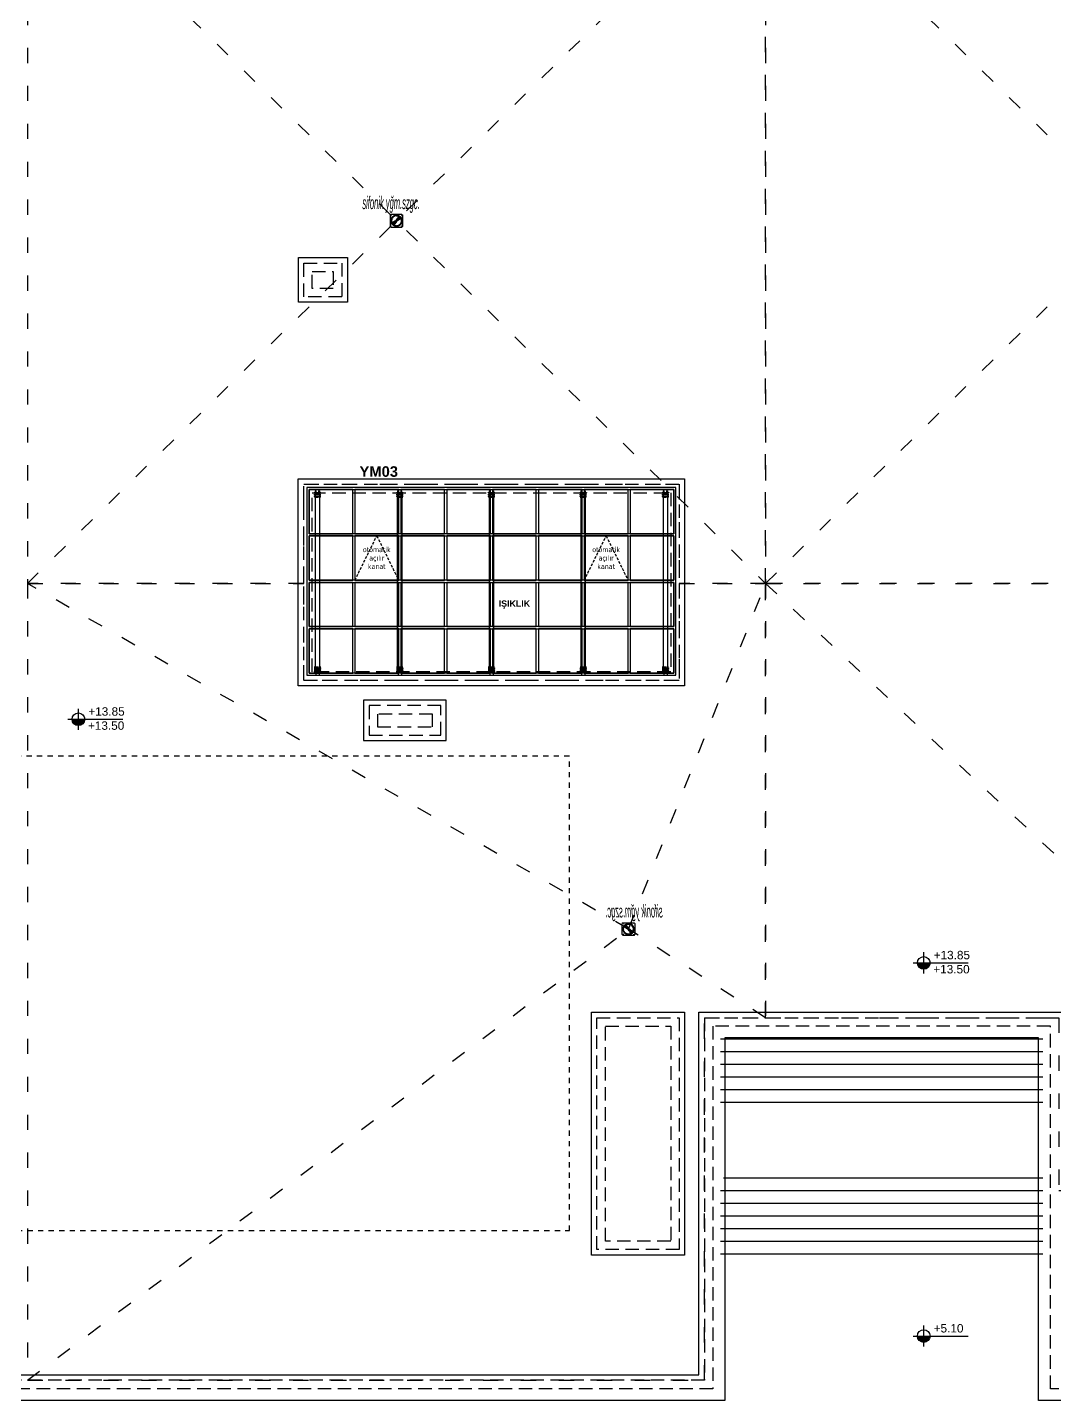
# Model space of a CAD drawing. Header units: centimetres. Extents: x 405564 to 502064, y 46284 to 60634.
# Drawn here: x 428025 to 430460, y 51805 to 55061 of the extents above; entities that cross this region are included whole.
import ezdxf
from ezdxf.enums import TextEntityAlignment as Align

# ---------------------------------------------------------------- set-up
doc = ezdxf.new("R2010")
doc.units = ezdxf.units.CM
for name, pattern in [('( Hidden )', [0.375, 0.25, -0.125]), ('3+1_3b$0$DASHED', [0.25, 0.125, -0.125]), ('ACAD_ISO03W100', [30, 12, -18]), ('HIDDEN', [9.525, 6.35, -3.175])]:
    doc.linetypes.add(name, pattern=pattern)
doc.layers.get('0').update_dxf_attribs({"color": 8, "lineweight": 9})
for name, color, linetype, lineweight in [('0-KRCN-MİMARİ-220526', 8, 'Continuous', 9), ('0-KRCN-SHT-YAZI-ÇAP-PİSSU', 41, 'Continuous', 30), ('GEB-BEZUG', 8, 'Continuous', 25)]:
    doc.layers.add(name, color=color, linetype=linetype, lineweight=lineweight)
for name, color, linetype in [('AS_GOR', 8, 'Continuous'), ('AS_GOR_UZAK2', 8, 'Continuous'), ('AS_PRFL_ALU', 8, 'Continuous'), ('AS_PRFL_CELIK', 8, 'Continuous'), ('AS_SMB_KOT', 8, 'Continuous'), ('AS_TA_HIDDEN', 8, 'HIDDEN'), ('AS_TES_SUZGEC', 171, 'Continuous'), ('AS_YAZI', 8, 'Continuous'), ('AS_YAZI_EGIM', 8, 'Continuous')]:
    doc.layers.add(name, color=color, linetype=linetype)
doc.styles.add('_yazı-50', font='arial.ttf')
doc.styles.add('Kalin02', font='arialbd.ttf')
doc.styles.add('MtXpl_Tahoma', font='tahoma.ttf')
doc.styles.add('ÇAP-2', font='ARIALNBI.TTF')

# ---------------------------------------------------------------- blocks, each defined once
blk = doc.blocks.new('kot01')
at = {"layer": 'AS_SMB_KOT'}
h = blk.add_hatch(color=8, dxfattribs=at)
edge = h.paths.add_edge_path()
edge.add_arc((0, 0), 0.3, 180, 360)
edge.add_line((0.3, 0), (-0.3, 0))
for p, q in [((-0.5, 0), (2.1, 0)), ((0, -0.5), (0, 0.5))]:
    blk.add_line(p, q, dxfattribs=at)
blk.add_circle((0, 0), 0.3, dxfattribs=at)
at = {"layer": 'AS_SMB_KOT', "style": '_yazı-50'}
for tag, p in [('INCE', (0.434, 0.1)), ('KABA', (0.434, -0.5))]:
    blk.add_attdef(tag, p, '', height=0.4, dxfattribs=at)
blk = doc.blocks.new('ISIKLIK ANA TASIYICI 10X10')
at = {"layer": 'AS_PRFL_CELIK', "linetype": '( Hidden )', "ltscale": 10}
for p, q in [((11.5, 5), (11.5, -5)), ((413.5, 5), (413.5, -5))]:
    blk.add_line(p, q, dxfattribs=at)
at = {"layer": 'AS_PRFL_CELIK', "linetype": '( Hidden )'}
for points in [[(2.5, 4), (-6.5, 4)], [(4.5, -8), (4.5, 8)], [(8.5, -8), (8.5, 8)], [(416.5, -8), (416.5, 8)], [(420.5, -8), (420.5, 8)], [(422.5, 4), (431.5, 4)], [(2.5, -4), (-6.5, -4)], [(422.5, -4), (431.5, -4)]]:
    blk.add_lwpolyline(points, dxfattribs=at)
at = {"layer": 'AS_PRFL_CELIK'}
for points in [[(0.5, 3.5), (-4.5, 3.5), (-4.5, 4.5), (0.5, 4.5)], [(0, 8), (0.5, 8), (0.5, -8), (0, -8)], [(12.5, 6), (0.5, 6), (0.5, 5.5), (12.5, 5.5)], [(0.5, 3), (0.5, 5), (0.7, 5), (0.7, 3)], [(0.7, 3.3), (0.7, 4.7), (1.5, 4.7), (1.5, 3.3)], [(423.5, 5), (423.5, -5), (1.5, -5), (1.5, 5)], [(3.5, 6), (5.5, 6), (5.5, 6.2), (3.5, 6.2)], [(3.8, 6.2), (5.2, 6.2), (5.2, 7), (3.8, 7)], [(4, -6), (4, 6), (5, 6), (5, -6)], [(7.5, 6), (9.5, 6), (9.5, 6.2), (7.5, 6.2)], [(7.8, 6.2), (9.2, 6.2), (9.2, 7), (7.8, 7)], [(8, -6), (8, 6), (9, 6), (9, -6)], [(412.5, 6), (424.5, 6), (424.5, 5.5), (412.5, 5.5)], [(417.5, 6), (415.5, 6), (415.5, 6.2), (417.5, 6.2)], [(417.2, 6.2), (415.8, 6.2), (415.8, 7), (417.2, 7)], [(417, -6), (417, 6), (416, 6), (416, -6)], [(421.5, 6), (419.5, 6), (419.5, 6.2), (421.5, 6.2)], [(421.2, 6.2), (419.8, 6.2), (419.8, 7), (421.2, 7)], [(421, -6), (421, 6), (420, 6), (420, -6)], [(424.3, 3.3), (424.3, 4.7), (423.5, 4.7), (423.5, 3.3)], [(424.5, 3), (424.5, 5), (424.3, 5), (424.3, 3)], [(425, 8), (424.5, 8), (424.5, -8), (425, -8)], [(424.5, 3.5), (429.5, 3.5), (429.5, 4.5), (424.5, 4.5)], [(0.5, -4.5), (-4.5, -4.5), (-4.5, -3.5), (0.5, -3.5)], [(0.5, -5), (0.5, -3), (0.7, -3), (0.7, -5)], [(12.5, -5.5), (0.5, -5.5), (0.5, -6), (12.5, -6)], [(0.7, -4.7), (0.7, -3.3), (1.5, -3.3), (1.5, -4.7)], [(3.5, -6), (5.5, -6), (5.5, -6.2), (3.5, -6.2)], [(3.8, -6.2), (5.2, -6.2), (5.2, -7), (3.8, -7)], [(7.5, -6), (9.5, -6), (9.5, -6.2), (7.5, -6.2)], [(7.8, -6.2), (9.2, -6.2), (9.2, -7), (7.8, -7)], [(412.5, -5.5), (424.5, -5.5), (424.5, -6), (412.5, -6)], [(417.5, -6), (415.5, -6), (415.5, -6.2), (417.5, -6.2)], [(417.2, -6.2), (415.8, -6.2), (415.8, -7), (417.2, -7)], [(421.5, -6), (419.5, -6), (419.5, -6.2), (421.5, -6.2)], [(421.2, -6.2), (419.8, -6.2), (419.8, -7), (421.2, -7)], [(424.3, -4.7), (424.3, -3.3), (423.5, -3.3), (423.5, -4.7)], [(424.5, -5), (424.5, -3), (424.3, -3), (424.3, -5)], [(424.5, -4.5), (429.5, -4.5), (429.5, -3.5), (424.5, -3.5)]]:
    blk.add_lwpolyline(points, close=True, dxfattribs=at)
blk = doc.blocks.new('ISIKLIK KIRIS 5X10')
at = {"layer": 'AS_PRFL_CELIK'}
for points in [[(-222.8, -875), (222.8, -875), (222.8, 0), (-222.8, 0)], [(-112.6, -870), (-217.8, -870), (-217.8, -5), (-112.6, -5)], [(-2.5, -870), (-107.6, -870), (-107.6, -5), (-2.5, -5)], [(107.6, -870), (2.5, -870), (2.5, -5), (107.6, -5)], [(217.8, -870), (112.6, -870), (112.6, -5), (217.8, -5)]]:
    blk.add_lwpolyline(points, close=True, dxfattribs=at)
blk = doc.blocks.new('CATI ISIKLIK PLAN')
at = {"layer": 'AS_PRFL_ALU'}
for points in [[(-112.6, -5), (-217.8, -5), (-217.8, -108.7), (-112.6, -108.7)], [(107.6, -5), (2.5, -5), (2.5, -108.7), (107.6, -108.7)], [(217.8, -5), (112.6, -5), (112.6, -108.7), (217.8, -108.7)], [(-112.6, -113.7), (-217.8, -113.7), (-217.8, -217.5), (-112.6, -217.5)], [(107.6, -113.7), (2.5, -113.7), (2.5, -217.5), (107.6, -217.5)], [(217.8, -113.7), (112.6, -113.7), (112.6, -217.5), (217.8, -217.5)], [(-112.6, -222.5), (-217.8, -222.5), (-217.8, -326.2), (-112.6, -326.2)], [(107.6, -222.5), (2.5, -222.5), (2.5, -326.2), (107.6, -326.2)], [(217.8, -222.5), (112.6, -222.5), (112.6, -326.2), (217.8, -326.2)], [(-112.6, -331.2), (-217.8, -331.2), (-217.8, -435), (-112.6, -435)], [(-2.5, -331.2), (-107.6, -331.2), (-107.6, -435), (-2.5, -435)], [(107.6, -331.2), (2.5, -331.2), (2.5, -435), (107.6, -435)], [(217.8, -331.2), (112.6, -331.2), (112.6, -435), (217.8, -435)], [(-112.6, -440), (-217.8, -440), (-217.8, -543.7), (-112.6, -543.7)], [(-2.5, -440), (-107.6, -440), (-107.6, -543.7), (-2.5, -543.7)], [(107.6, -440), (2.5, -440), (2.5, -543.7), (107.6, -543.7)], [(217.8, -440), (112.6, -440), (112.6, -543.7), (217.8, -543.7)], [(-112.6, -548.7), (-217.8, -548.7), (-217.8, -652.5), (-112.6, -652.5)], [(107.6, -548.7), (2.5, -548.7), (2.5, -652.5), (107.6, -652.5)], [(217.8, -548.7), (112.6, -548.7), (112.6, -652.5), (217.8, -652.5)], [(-112.6, -657.5), (-217.8, -657.5), (-217.8, -761.2), (-112.6, -761.2)], [(107.6, -657.5), (2.5, -657.5), (2.5, -761.2), (107.6, -761.2)], [(217.8, -657.5), (112.6, -657.5), (112.6, -761.2), (217.8, -761.2)], [(-112.6, -766.2), (-217.8, -766.2), (-217.8, -870), (-112.6, -870)], [(107.6, -766.2), (2.5, -766.2), (2.5, -870), (107.6, -870)], [(217.8, -766.2), (112.6, -766.2), (112.6, -870), (217.8, -870)]]:
    blk.add_lwpolyline(points, close=True, dxfattribs=at)
at = {"layer": 'AS_PRFL_CELIK'}
for p in [(-210.2, -25), (-210.2, -437.5), (-210.2, -850)]:
    blk.add_blockref('ISIKLIK ANA TASIYICI 10X10', p, dxfattribs=at)
at = {"layer": 'AS_YAZI', "char_height": 12, "width": 78.144, "attachment_point": 5, "rotation": 90, "style": 'MtXpl_Tahoma', "bg_fill": 2}
for insert in [(-55.1, -165.6), (-55.1, -709.4)]:
    blk.add_mtext('{\\fTahoma|b0|i0|c162|p34;otomatik açılır kanat}', dxfattribs=dict(at, insert=insert))
at = {"layer": 'AS_GOR_UZAK2', "linetype": 'HIDDEN'}
for points in [[(-2.5, -217.5), (-107.6, -165.6), (-2.5, -113.7)], [(-2.5, -761.2), (-107.6, -709.4), (-2.5, -657.5)]]:
    blk.add_lwpolyline(points, dxfattribs=at)
at = {"layer": 'AS_PRFL_ALU'}
for points in [[(-2.5, -5), (-107.6, -5), (-107.6, -108.7), (-2.5, -108.7)], [(-2.5, -113.7), (-107.6, -113.7), (-107.6, -217.5), (-2.5, -217.5)], [(-2.5, -222.5), (-107.6, -222.5), (-107.6, -326.2), (-2.5, -326.2)], [(-2.5, -548.7), (-107.6, -548.7), (-107.6, -652.5), (-2.5, -652.5)], [(-2.5, -657.5), (-107.6, -657.5), (-107.6, -761.2), (-2.5, -761.2)], [(-2.5, -766.2), (-107.6, -766.2), (-107.6, -870), (-2.5, -870)]]:
    blk.add_lwpolyline(points, close=True, dxfattribs=at)
at = {"layer": 'AS_PRFL_CELIK'}
for name, p in [('ISIKLIK KIRIS 5X10', (0, 0)), ('ISIKLIK ANA TASIYICI 10X10', (-210.2, -220)), ('ISIKLIK ANA TASIYICI 10X10', (-210.2, -655))]:
    blk.add_blockref(name, p, dxfattribs=at)
blk = doc.blocks.new('Einfügepunkt')
at = {"layer": 'GEB-BEZUG'}
for p, q in [((-1, -1), (1, 1)), ((-1, 1), (1, -1))]:
    blk.add_line(p, q, dxfattribs=at)
blk = doc.blocks.new('sifonik-suzgec')
at = {"layer": 'AS_TES_SUZGEC', "ltscale": 25}
for p, q in [((-15, 13), (-13, 15)), ((-15, 13), (-15, -13)), ((-12.9, 0.2), (-13.1, 0)), ((13, 15), (-13, 15)), ((-12.9, 0.2), (-12.2, 0.2)), ((-12.4, 3.5), (-12.6, 3.4)), ((-12.6, 3.4), (-12.5, 3.2)), ((-12.6, 3.4), (-11.9, 3.2)), ((-12.5, 3.2), (-11.8, 3)), ((-12.4, 3.5), (-11.7, 3.3)), ((-12.3, 0), (-12.2, 0.2)), ((-12.2, 0.2), (-11.8, 0.2)), ((-11.9, 3.2), (-11.7, 3.3)), ((-11.8, 3), (-11.9, 3.2)), ((-11.4, 2.9), (-11.8, 3)), ((-11.7, 3.3), (-11.3, 3.2)), ((-10.5, 1.6), (-11.7, 1.7)), ((-11.7, 1.4), (-10.6, 1.2)), ((-11.1, 6.6), (-11.3, 6.5)), ((-11.3, 6.5), (-11.3, 6.3)), ((-11.3, 6.5), (-10.7, 6.2)), ((-11.3, 6.3), (-10.6, 5.9)), ((-11.1, 6.6), (-10.4, 6.2)), ((-11, 4.3), (-9.9, 3.9)), ((-9.8, 4.2), (-10.8, 4.7)), ((-10.7, 6.2), (-10.4, 6.2)), ((-10.6, 5.9), (-10.7, 6.2)), ((-10.3, 5.7), (-10.6, 5.9)), ((-10.6, 1.2), (-10.5, 1.6)), ((-10.4, 6.2), (-10.1, 6.1)), ((-9.9, 3.9), (-9.8, 4.2)), ((-9.5, 7), (-8.5, 6.3)), ((-8.3, 6.6), (-9.3, 7.3)), ((-9.2, 9.2), (-9.2, 9)), ((-9, 9.2), (-9.2, 9.2)), ((-9.2, 9.2), (-8.7, 8.7)), ((-9.2, 9), (-8.7, 8.5)), ((-9, 9.2), (-8.5, 8.7)), ((-8.7, 8.7), (-8.5, 8.7)), ((-8.7, 8.5), (-8.7, 8.7)), ((-8.5, 8.2), (-8.7, 8.5)), ((-8.5, 8.7), (-8.2, 8.5)), ((-8.5, 6.3), (-8.3, 6.6)), ((-7.3, 9.3), (-6.6, 8.3)), ((-6.3, 8.5), (-7, 9.5)), ((-6.5, 11.3), (-6.6, 11.1)), ((-6.6, 11.1), (-6.2, 10.4)), ((-6.6, 8.3), (-6.3, 8.5)), ((-6.5, 11.3), (-6.2, 10.7)), ((-6.3, 11.3), (-6.5, 11.3)), ((-6.3, 11.3), (-5.9, 10.6)), ((-6.2, 10.7), (-5.9, 10.6)), ((-6.2, 10.4), (-6.2, 10.7)), ((-6.1, 10.1), (-6.2, 10.4)), ((-5.9, 10.6), (-5.7, 10.3)), ((-4.7, 10.8), (-4.2, 9.8)), ((-3.9, 9.9), (-4.3, 11)), ((-4.2, 9.8), (-3.9, 9.9)), ((-3.4, 12.6), (-3.5, 12.4)), ((-3.5, 12.4), (-3.3, 11.7)), ((-3.4, 12.6), (-3.2, 11.9)), ((-3.2, 12.5), (-3.4, 12.6)), ((-3.3, 11.7), (-3.2, 11.9)), ((-3.2, 11.3), (-3.3, 11.7)), ((-0.6, 0.6), (-3.3, -1.2)), ((-3.3, -1.3), (-0.5, 0.5)), ((-3.2, 12.5), (-3, 11.8)), ((-3.2, 11.9), (-3, 11.8)), ((-3, 11.8), (-2.9, 11.4)), ((-1.7, 11.7), (-1.6, 10.5)), ((-1.6, 10.5), (-1.2, 10.6)), ((-1.2, 10.6), (-1.4, 11.7)), ((1.8, 4.2), (-0.6, 0.6)), ((-0.6, 0.6), (-0.5, 0.5)), ((-0.5, 0.5), (1.8, 4.1)), ((-0.5, 0.5), (0, 0)), ((0, 13.1), (-0.2, 12.9)), ((-0.2, 12.9), (-0.2, 12.2)), ((-0.2, 12.2), (0, 12.3)), ((-0.2, 11.8), (-0.2, 12.2)), ((0, 13.1), (0, 12.3)), ((0.2, 12.9), (0, 13.1)), ((0, 12.3), (0.2, 12.2)), ((0, 0), (2.6, 2.6)), ((0, 0), (0, 0.2)), ((0.2, 12.9), (0.2, 12.2)), ((0.2, 12.2), (0.2, 11.8)), ((3.3, 1.3), (0.5, -0.5)), ((0.6, -0.6), (3.3, 1.2)), ((1.4, 11.7), (1.2, 10.6)), ((1.2, 10.6), (1.6, 10.5)), ((1.6, 10.5), (1.7, 11.7)), ((1.9, 4.3), (1.8, 4.2)), ((1.8, 4.2), (1.8, 4.1)), ((1.8, 4.2), (1.8, 4.2)), ((1.8, 4.1), (1.8, 4.2)), ((2.6, 2.6), (1.8, 4.2)), ((1.8, 4.1), (2.6, 2.6)), ((3.8, 7.3), (1.9, 4.3)), ((1.9, 4.3), (3.9, 7.2)), ((1.9, 4.2), (1.9, 4.3)), ((1.9, 4.3), (1.9, 4.2)), ((1.9, 4.3), (1.9, 4.3)), ((2.7, 2.7), (1.9, 4.3)), ((1.9, 4.2), (2.7, 2.7)), ((2.6, 2.6), (2.6, 2.6)), ((2.6, 2.6), (2.6, 2.6)), ((2.6, 2.6), (3.3, 1.3)), ((3.3, 1.3), (2.6, 2.6)), ((2.7, 2.7), (7.7, 7.7)), ((2.7, 2.7), (2.7, 2.7)), ((2.7, 2.7), (2.7, 2.7)), ((2.7, 2.7), (3.4, 1.4)), ((3.4, 1.4), (2.7, 2.7)), ((2.9, 11.4), (3, 11.8)), ((3.2, 12.5), (3, 11.8)), ((3, 11.8), (3.2, 11.9)), ((3.4, 12.6), (3.2, 11.9)), ((3.4, 12.6), (3.2, 12.5)), ((3.2, 11.9), (3.3, 11.7)), ((3.3, 11.7), (3.2, 11.3)), ((3.5, 12.4), (3.3, 11.7)), ((3.3, 1.2), (3.5, 1.3)), ((3.3, 1.3), (3.3, 1.3)), ((3.3, 1.2), (3.3, 1.3)), ((3.3, 1.3), (3.3, 1.2)), ((3.5, 12.4), (3.4, 12.6)), ((7.2, 3.9), (3.4, 1.4)), ((3.4, 1.4), (3.4, 1.4)), ((3.5, 1.3), (3.4, 1.4)), ((3.4, 1.4), (3.5, 1.3)), ((3.5, 1.3), (7.3, 3.8)), ((3.8, 7.3), (4.1, 7.7)), ((4.3, 11), (3.9, 9.9)), ((3.9, 9.9), (4.2, 9.8)), ((4.1, 7.7), (5.7, 10.3)), ((4.2, 9.8), (4.7, 10.8)), ((5.7, 10.3), (5.9, 10.5)), ((6.3, 11.3), (5.9, 10.5)), ((5.9, 10.5), (6.1, 10.6)), ((6.5, 11.3), (6.1, 10.6)), ((6.1, 10.6), (6.2, 10.3)), ((6.2, 10.3), (6.1, 10.1)), ((6.6, 11.1), (6.2, 10.3)), ((6.5, 11.3), (6.3, 11.3)), ((6.6, 11.1), (6.5, 11.3)), ((6.6, 9.8), (6.8, 9.9)), ((7.2, 9.3), (7.4, 9.5)), ((7.7, 4.1), (7.3, 3.8)), ((7.7, 9.2), (7.6, 9.1)), ((7.7, 7.7), (8.6, 8.6)), ((7.7, 4.1), (10.3, 5.7)), ((10.3, 5.8), (7.9, 4.3)), ((8.2, 8.5), (8.4, 8.6)), ((9, 9.2), (8.4, 8.6)), ((8.4, 8.6), (8.6, 8.6)), ((8.6, 8.4), (8.5, 8.2)), ((9.2, 9.2), (8.6, 8.6)), ((9.2, 9), (8.6, 8.4)), ((8.6, 8.6), (8.6, 8.4)), ((9.2, 9.2), (9, 9.2)), ((9.1, 7.6), (9.2, 7.7)), ((9.2, 9), (9.2, 9.2)), ((9.3, 7.2), (9.5, 7.4)), ((9.9, 6.8), (9.8, 6.6)), ((10.1, 6.1), (10.3, 6.2)), ((11.1, 6.6), (10.3, 6.2)), ((10.3, 6.2), (10.6, 6.1)), ((10.5, 6), (10.3, 5.8)), ((10.3, 5.7), (10.5, 5.9)), ((10.3, 5.8), (10.3, 5.7)), ((11.3, 6.3), (10.5, 5.9)), ((10.6, 6.1), (10.5, 6)), ((10.5, 5.9), (10.5, 6)), ((11.3, 6.5), (10.6, 6.1)), ((11.3, 6.5), (11.1, 6.6)), ((11.3, 6.3), (11.3, 6.5)), ((11.7, 3.3), (11.3, 3.2)), ((11.4, 2.9), (11.8, 3)), ((12.4, 3.5), (11.7, 3.3)), ((11.9, 3.2), (11.7, 3.3)), ((11.8, 3), (11.9, 3.2)), ((12.5, 3.2), (11.8, 3)), ((12.2, 0.2), (11.8, 0.2)), ((12.6, 3.4), (11.9, 3.2)), ((12.3, 0), (12.2, 0.2)), ((12.9, 0.2), (12.2, 0.2)), ((12.6, 3.4), (12.4, 3.5)), ((12.5, 3.2), (12.6, 3.4)), ((13.1, 0), (12.9, 0.2)), ((13, 15), (15, 13)), ((15, -13), (15, 13)), ((-13, -15), (-15, -13)), ((-13.1, 0), (-12.9, -0.2)), ((-13.1, 0), (-12.3, 0)), ((-13, -15), (13, -15)), ((-12.9, -0.2), (-12.2, -0.2)), ((-12.5, -3.2), (-12.6, -3.4)), ((-12.6, -3.4), (-11.9, -3.2)), ((-12.6, -3.4), (-12.4, -3.5)), ((-12.5, -3.2), (-11.8, -3)), ((-12.4, -3.5), (-11.7, -3.3)), ((-12.2, -0.2), (-12.3, 0)), ((-11.8, -0.2), (-12.2, -0.2)), ((-11.9, -3.2), (-11.8, -3)), ((-11.7, -3.3), (-11.9, -3.2)), ((-11.8, -3), (-11.4, -2.9)), ((-10.6, -1.2), (-11.7, -1.4)), ((-11.7, -1.7), (-10.5, -1.6)), ((-11.3, -3.2), (-11.7, -3.3)), ((-11.3, -6.3), (-10.5, -5.9)), ((-11.3, -6.5), (-10.6, -6.1)), ((-11.3, -6.3), (-11.3, -6.5)), ((-11.3, -6.5), (-11.1, -6.6)), ((-11.1, -6.6), (-10.3, -6.2)), ((-9.9, -3.9), (-11, -4.3)), ((-10.8, -4.7), (-9.8, -4.2)), ((-10.5, -1.6), (-10.6, -1.2)), ((-10.6, -6.1), (-10.5, -5.9)), ((-10.3, -6.2), (-10.6, -6.1)), ((-10.5, -5.9), (-10.3, -5.7)), ((-10.3, -5.7), (-7.7, -4.1)), ((-10.1, -6.1), (-10.3, -6.2)), ((-9.8, -4.2), (-9.9, -3.9)), ((-9.9, -6.8), (-9.8, -6.6)), ((-9.3, -7.2), (-9.5, -7.4)), ((-9.1, -7.6), (-9.2, -7.7)), ((-9.2, -9), (-8.6, -8.4)), ((-9.2, -9.2), (-8.6, -8.6)), ((-9.2, -9), (-9.2, -9.2)), ((-9.2, -9.2), (-9, -9.2)), ((-9, -9.2), (-8.4, -8.6)), ((-8.6, -8.6), (-7.7, -7.7)), ((-8.6, -8.4), (-8.5, -8.2)), ((-8.6, -8.6), (-8.6, -8.4)), ((-8.4, -8.6), (-8.6, -8.6)), ((-8.2, -8.5), (-8.4, -8.6)), ((-7.7, -7.7), (-2.7, -2.7)), ((-7.7, -4.1), (-7.3, -3.8)), ((-7.7, -9.2), (-7.6, -9.1)), ((-7.2, -9.3), (-7.4, -9.5)), ((-3.5, -1.3), (-7.3, -3.8)), ((-7.3, -3.9), (-3.4, -1.4)), ((-6.6, -9.8), (-6.8, -9.9)), ((-6.6, -11.1), (-6.2, -10.3)), ((-6.6, -11.1), (-6.5, -11.3)), ((-6.5, -11.3), (-6.1, -10.6)), ((-6.5, -11.3), (-6.3, -11.3)), ((-6.3, -11.3), (-5.9, -10.5)), ((-6.2, -10.3), (-6.1, -10.1)), ((-6.1, -10.6), (-6.2, -10.3)), ((-6, -10.5), (-6.1, -10.6)), ((-5.8, -10.3), (-6, -10.5)), ((-6, -10.5), (-5.9, -10.5)), ((-5.9, -10.5), (-5.7, -10.3)), ((-4.3, -7.9), (-5.8, -10.3)), ((-5.7, -10.3), (-5.8, -10.3)), ((-5.7, -10.3), (-4.1, -7.7)), ((-3.8, -7.3), (-4.1, -7.7)), ((-1.9, -4.3), (-3.9, -7.3)), ((-3.8, -7.3), (-1.9, -4.3)), ((-3.3, -1.2), (-3.5, -1.3)), ((-3.5, -1.3), (-3.4, -1.4)), ((-3.4, -1.4), (-3.5, -1.3)), ((-3.5, -12.4), (-3.3, -11.7)), ((-3.5, -12.4), (-3.4, -12.6)), ((-3.4, -1.4), (-3.4, -1.4)), ((-2.7, -2.7), (-3.4, -1.4)), ((-3.4, -1.4), (-2.7, -2.7)), ((-3.4, -12.6), (-3.2, -11.9)), ((-3.4, -12.6), (-3.2, -12.5)), ((-3.3, -1.3), (-3.3, -1.2)), ((-3.3, -1.2), (-3.3, -1.3)), ((-3.3, -1.3), (-3.3, -1.3)), ((-2.6, -2.6), (-3.3, -1.3)), ((-3.3, -1.3), (-2.6, -2.6)), ((-3.2, -11.3), (-3.3, -11.7)), ((-3.3, -11.7), (-3.2, -11.9)), ((-3.2, -11.9), (-3, -11.8)), ((-3.2, -12.5), (-3, -11.8)), ((-3, -11.8), (-2.9, -11.4)), ((-2.7, -2.7), (-2.7, -2.7)), ((-2.7, -2.7), (-1.9, -4.3)), ((-1.9, -4.2), (-2.7, -2.7)), ((-2.7, -2.7), (-2.7, -2.7)), ((-2.6, -2.6), (0, 0)), ((-2.6, -2.6), (-2.6, -2.6)), ((-2.6, -2.6), (-1.8, -4.2)), ((-1.8, -4.1), (-2.6, -2.6)), ((-2.6, -2.6), (-2.6, -2.6)), ((-1.9, -4.3), (-1.8, -4.2)), ((-1.9, -4.2), (-1.9, -4.3)), ((-1.9, -4.3), (-1.9, -4.2)), ((-1.9, -4.3), (-1.9, -4.3)), ((0.5, -0.5), (-1.8, -4.1)), ((-1.8, -4.2), (0.6, -0.6)), ((-1.8, -4.2), (-1.8, -4.1)), ((-1.8, -4.1), (-1.8, -4.2)), ((-1.8, -4.2), (-1.8, -4.2)), ((0, 0), (-0.3, 0)), ((-0.2, -11.8), (-0.2, -12.2)), ((-0.2, -12.2), (0, -12.3)), ((-0.2, -12.9), (-0.2, -12.2)), ((-0.2, -12.9), (0, -13.1)), ((0, 0), (0.5, -0.5)), ((0, 0), (0.2, 0)), ((0, 0), (0, -0.3)), ((0, -12.3), (0.2, -12.2)), ((0, -13.1), (0, -12.3)), ((0, -13.1), (0.2, -12.9)), ((0.2, -12.2), (0.2, -11.8)), ((0.2, -12.9), (0.2, -12.2)), ((0.6, -0.6), (0.5, -0.5)), ((2.9, -11.4), (3, -11.8)), ((3, -11.8), (3.2, -11.9)), ((3.2, -12.5), (3, -11.8)), ((3.3, -11.7), (3.2, -11.3)), ((3.2, -11.9), (3.3, -11.7)), ((3.4, -12.6), (3.2, -11.9)), ((3.2, -12.5), (3.4, -12.6)), ((3.5, -12.4), (3.3, -11.7)), ((3.4, -12.6), (3.5, -12.4)), ((5.7, -10.3), (5.9, -10.6)), ((5.9, -10.6), (6.2, -10.7)), ((6.3, -11.3), (5.9, -10.6)), ((6.2, -10.4), (6.1, -10.1)), ((6.2, -10.7), (6.2, -10.4)), ((6.6, -11.1), (6.2, -10.4)), ((6.5, -11.3), (6.2, -10.7)), ((6.3, -11.3), (6.5, -11.3)), ((6.5, -11.3), (6.6, -11.1)), ((8.2, -8.5), (8.5, -8.7)), ((8.7, -8.5), (8.5, -8.2)), ((8.5, -8.7), (8.7, -8.7)), ((9, -9.2), (8.5, -8.7)), ((8.7, -8.7), (8.7, -8.5)), ((9.2, -9), (8.7, -8.5)), ((9.2, -9.2), (8.7, -8.7)), ((9, -9.2), (9.2, -9.2)), ((9.2, -9.2), (9.2, -9)), ((10.1, -6.1), (10.4, -6.2)), ((10.6, -5.9), (10.3, -5.7)), ((10.4, -6.2), (10.7, -6.2)), ((11.1, -6.6), (10.4, -6.2)), ((10.7, -6.2), (10.6, -5.9)), ((11.3, -6.3), (10.6, -5.9)), ((11.3, -6.5), (10.7, -6.2)), ((11.1, -6.6), (11.3, -6.5)), ((11.3, -3.2), (11.7, -3.3)), ((11.3, -6.5), (11.3, -6.3)), ((11.8, -3), (11.4, -2.9)), ((11.7, -3.3), (11.9, -3.2)), ((12.4, -3.5), (11.7, -3.3)), ((11.8, -0.2), (12.2, -0.2)), ((11.9, -3.2), (11.8, -3)), ((12.5, -3.2), (11.8, -3)), ((12.6, -3.4), (11.9, -3.2)), ((12.2, -0.2), (12.3, 0)), ((12.9, -0.2), (12.2, -0.2)), ((13.1, 0), (12.3, 0)), ((12.4, -3.5), (12.6, -3.4)), ((12.6, -3.4), (12.5, -3.2)), ((12.9, -0.2), (13.1, 0)), ((15, -13), (13, -15))]:
    blk.add_line(p, q, dxfattribs=at)
for centre, radius in [((0, 0), 13.1), ((-12.5, 12.5), 0.3), ((12.5, 12.5), 0.3), ((-12.5, -12.5), 0.3), ((12.5, -12.5), 0.3)]:
    blk.add_circle(centre, radius, dxfattribs=at)
for centre, radius, start, end in [((0, 0), 12.9, 165.8007, 179.1993), ((0, 0), 12.6, 165.8198, 179.1802), ((0, 0), 12.9, 150.8007, 164.1993), ((0, 0), 12.6, 150.8198, 164.1802), ((0, 0), 12.1, 165.8539, 179.1461), ((0, 0), 12, 165.8607, 179.1393), ((0, 0), 11.8, 165.8753, 179.1247), ((0, 0), 11.8, 171.6247, 173.3753), ((0, 0), 12.1, 150.8539, 164.1461), ((0, 0), 12, 150.8607, 164.1393), ((0, 0), 11.8, 150.8753, 164.1247), ((0, 0), 12.9, 135.8007, 149.1993), ((0, 0), 11.8, 156.6247, 158.3753), ((0, 0), 12.6, 135.8198, 149.1802), ((0, 0), 12.1, 135.8539, 149.1461), ((0, 0), 12, 135.8607, 149.1393), ((0, 0), 11.8, 135.8753, 149.1247), ((0, 0), 11.8, 141.6247, 143.3753), ((0, 0), 12.9, 120.8007, 134.1993), ((0, 0), 12.6, 120.8198, 134.1802), ((0, 0), 12.1, 120.8539, 134.1461), ((0, 0), 12, 120.8607, 134.1393), ((0, 0), 11.8, 120.8753, 134.1247), ((0, 0), 11.8, 126.6247, 128.3753), ((0, 0), 12.9, 105.8007, 119.1993), ((0, 0), 12.6, 105.8198, 119.1802), ((0, 0), 12.1, 105.8539, 119.1461), ((0, 0), 12, 105.8607, 119.1393), ((0, 0), 11.8, 105.8753, 119.1247), ((0, 0), 11.8, 111.6247, 113.3753), ((0, 0), 12.9, 90.8007, 104.1993), ((0, 0), 12.6, 90.8198, 104.1802), ((0, 0), 12.1, 90.8539, 104.1461), ((0, 0), 12, 90.8607, 104.1393), ((0, 0), 11.8, 90.8753, 104.1247), ((0, 0), 11.8, 96.6247, 98.3753), ((0, 0), 12.9, 75.8007, 89.1993), ((0, 0), 12.6, 75.8198, 89.1802), ((0, 0), 12.1, 75.8539, 89.1461), ((0, 0), 12, 75.8607, 89.1393), ((0, 0), 11.8, 75.8753, 89.1247), ((0, 0), 11.8, 81.6247, 83.3753), ((0, 0), 11.8, 60.8753, 74.1247), ((0, 0), 12.1, 60.8539, 74.1461), ((0, 0), 12, 60.8607, 74.1393), ((0, 0), 12.6, 60.8198, 74.1802), ((0, 0), 12.9, 60.8007, 74.1993), ((5.9, 5.9), 2.58, 45, 135.7807), ((0, 0), 11.8, 66.6247, 68.3753), ((0, 0), 11.8, 45.8753, 59.1247), ((0, 0), 12.1, 45.8539, 59.1461), ((0, 0), 12, 55.6693, 59.1393), ((0, 0), 12.6, 45.8198, 59.1802), ((0, 0), 12.9, 45.8007, 59.1993), ((0, 0), 12, 52.1808, 55.6693), ((0, 0), 12, 45.8607, 50.069), ((5.9, 5.9), 2.58, 321.1789, 45), ((5.9, 5.9), 2.58, 314.2193, 321.1789), ((0, 0), 11.8, 30.8753, 44.1247), ((0, 0), 12, 39.931, 44.1393), ((0, 0), 12.1, 30.8539, 44.1461), ((0, 0), 12.6, 30.8198, 44.1802), ((0, 0), 12.9, 30.8007, 44.1993), ((0, 0), 12, 34.3307, 37.8192), ((0, 0), 12, 30.8607, 34.3307), ((0, 0), 11.8, 15.8753, 29.1247), ((0, 0), 12, 15.8607, 29.1393), ((0, 0), 12.1, 15.8539, 29.1461), ((0, 0), 12.6, 15.8198, 29.1802), ((0, 0), 12.9, 15.8007, 29.1993), ((0, 0), 11.8, 0.8753, 14.1247), ((0, 0), 12, 0.8607, 14.1393), ((0, 0), 12.1, 0.8539, 14.1461), ((0, 0), 12.6, 0.8198, 14.1802), ((0, 0), 12.9, 0.8007, 14.1993), ((0, 0), 12.9, 180.8007, 194.1993), ((0, 0), 12.6, 180.8198, 194.1802), ((0, 0), 12.9, 195.8007, 209.1993), ((0, 0), 12.1, 180.8539, 194.1461), ((0, 0), 12.6, 195.8198, 209.1802), ((0, 0), 12, 180.8607, 194.1393), ((0, 0), 11.8, 180.8753, 194.1247), ((0, 0), 11.8, 186.6247, 188.3753), ((0, 0), 12.1, 195.8539, 209.1461), ((0, 0), 12, 195.8607, 209.1393), ((0, 0), 11.8, 195.8753, 209.1247), ((0, 0), 12.9, 210.8007, 224.1993), ((0, 0), 11.8, 201.6247, 203.3753), ((0, 0), 12.6, 210.8198, 224.1802), ((0, 0), 12.1, 210.8539, 224.1461), ((0, 0), 12, 210.8607, 214.3307), ((0, 0), 11.8, 210.8753, 224.1247), ((0, 0), 12, 214.3307, 217.8192), ((0, 0), 12, 219.931, 224.1393), ((0, 0), 12.9, 225.8007, 239.1993), ((0, 0), 12.6, 225.8198, 239.1802), ((-5.9, -5.9), 2.58, 134.2193, 225), ((0, 0), 12, 225.8607, 230.069), ((0, 0), 12.1, 225.8539, 239.1461), ((0, 0), 11.8, 225.8753, 239.1247), ((-5.9, -5.9), 2.58, 225, 308.8211), ((0, 0), 12, 232.1808, 235.6693), ((0, 0), 12, 235.6693, 239.1393), ((0, 0), 12.9, 240.8007, 254.1993), ((0, 0), 12.6, 240.8198, 254.1802), ((0, 0), 12.1, 240.8539, 254.1461), ((0, 0), 12, 240.8607, 254.1393), ((0, 0), 11.8, 240.8753, 254.1247), ((-5.9, -5.9), 2.58, 308.8211, 315.7807), ((0, 0), 12.9, 255.8007, 269.1993), ((0, 0), 12.6, 255.8198, 269.1802), ((0, 0), 12.1, 255.8539, 269.1461), ((0, 0), 11.8, 255.8753, 269.1247), ((0, 0), 12, 255.8607, 269.1393), ((0, 0), 11.8, 270.8753, 284.1247), ((0, 0), 12, 270.8607, 284.1393), ((0, 0), 12.1, 270.8539, 284.1461), ((0, 0), 12.6, 270.8198, 284.1802), ((0, 0), 12.9, 270.8007, 284.1993), ((0, 0), 11.8, 285.8753, 299.1247), ((0, 0), 12, 285.8607, 299.1393), ((0, 0), 12.1, 285.8539, 299.1461), ((0, 0), 12.6, 285.8198, 299.1802), ((0, 0), 12.9, 285.8007, 299.1993), ((0, 0), 11.8, 300.8753, 314.1247), ((0, 0), 12, 300.8607, 314.1393), ((0, 0), 12.1, 300.8539, 314.1461), ((0, 0), 12.6, 300.8198, 314.1802), ((0, 0), 12.9, 300.8007, 314.1993), ((0, 0), 11.8, 315.8753, 329.1247), ((0, 0), 12, 315.8607, 329.1393), ((0, 0), 12.1, 315.8539, 329.1461), ((0, 0), 12.6, 315.8198, 329.1802), ((0, 0), 12.9, 315.8007, 329.1993), ((0, 0), 11.8, 330.8753, 344.1247), ((0, 0), 12, 330.8607, 344.1393), ((0, 0), 12.1, 330.8539, 344.1461), ((0, 0), 12.6, 330.8198, 344.1802), ((0, 0), 12.9, 330.8007, 344.1993), ((0, 0), 11.8, 345.8753, 359.1247), ((0, 0), 12, 345.8607, 359.1393), ((0, 0), 12.1, 345.8539, 359.1461), ((0, 0), 12.6, 345.8198, 359.1802), ((0, 0), 12.9, 345.8007, 359.1993)]:
    blk.add_arc(centre, radius, start, end, dxfattribs=at)
for points, knots in [([(7.7, 7.7), (7.6, 7.8), (7.5, 7.9), (7.1, 8.2), (6.8, 8.3), (6.2, 8.4), (5.9, 8.5), (5.6, 8.4), (5.4, 8.4), (5.2, 8.3), (4.7, 8.2), (4.6, 8.1), (4.3, 7.9), (4.1, 7.7), (3.9, 7.5), (3.9, 7.4), (3.8, 7.3)], [-0.783062, -0.783062, -0.783062, -0.783062, -0.634163, -0.634163, -0.192454, -0.192454, 0.106051, 0.106051, 0.106051, 0.404556, 0.404556, 0.625445, 0.625445, 0.846335, 0.846335, 0.994853, 0.994853, 0.994853, 0.994853]), ([(3.8, 7.3), (3.8, 7.3), (3.8, 7.3), (3.8, 7.3), (3.8, 7.3), (3.8, 7.3)], [0.994853329, 0.994853329, 0.994853329, 0.994853329, 0.995833954, 0.995833954, 0.996814579, 0.996814579, 0.996814579, 0.996814579]), ([(3.9, 7.3), (3.9, 7.4), (4, 7.5), (4.2, 7.7), (4.3, 7.8), (4.6, 8), (4.8, 8.1), (5.2, 8.3), (5.4, 8.3), (5.7, 8.4), (5.9, 8.4), (6.1, 8.4), (6.7, 8.3), (7.1, 8.1), (7.5, 7.8), (7.6, 7.7), (7.7, 7.7)], [-0.994853, -0.994853, -0.994853, -0.994853, -0.846335, -0.846335, -0.625445, -0.625445, -0.404556, -0.404556, -0.106051, -0.106051, -0.106051, 0.192454, 0.192454, 0.634163, 0.634163, 0.784802, 0.784802, 0.784802, 0.784802]), ([(3.9, 7.2), (3.9, 7.2), (3.9, 7.2), (3.9, 7.3), (3.9, 7.3), (3.9, 7.3)], [-0.996814579, -0.996814579, -0.996814579, -0.996814579, -0.995833954, -0.995833954, -0.994853329, -0.994853329, -0.994853329, -0.994853329]), ([(7.7, 7.7), (7.7, 7.6), (7.8, 7.5), (8, 7.2), (8.1, 7.1), (8.2, 6.7), (8.3, 6.6), (8.4, 6.1), (8.4, 5.9), (8.4, 5.7), (8.3, 5.4), (8.3, 5.2), (8, 4.6), (7.8, 4.3), (7.5, 4), (7.4, 3.9), (7.3, 3.9)], [2.356791, 2.356791, 2.356791, 2.356791, 2.50743, 2.50743, 2.728284, 2.728284, 2.949139, 2.949139, 3.247644, 3.247644, 3.247644, 3.546149, 3.546149, 3.987927, 3.987927, 4.136446, 4.136446, 4.136446, 4.136446]), ([(7.3, 3.8), (7.4, 3.9), (7.5, 3.9), (7.9, 4.3), (8.1, 4.6), (8.3, 5.2), (8.4, 5.4), (8.4, 5.6), (8.5, 5.9), (8.4, 6.2), (8.4, 6.6), (8.3, 6.8), (8.2, 7.1), (8.1, 7.3), (7.9, 7.5), (7.8, 7.6), (7.7, 7.7)], [-4.136446, -4.136446, -4.136446, -4.136446, -3.987927, -3.987927, -3.546149, -3.546149, -3.247644, -3.247644, -3.247644, -2.949139, -2.949139, -2.728284, -2.728284, -2.50743, -2.50743, -2.358531, -2.358531, -2.358531, -2.358531]), ([(7.7, 7.7), (7.7, 7.7), (7.7, 7.7), (7.7, 7.7), (7.7, 7.7), (7.7, 7.7)], [-0.1161431, -0.1161431, -0.1161431, -0.1161431, -0.0580714, -0.0580714, 0, 0, 0, 0]), ([(-7.3, -3.8), (-7.4, -3.9), (-7.5, -3.9), (-7.9, -4.3), (-8.1, -4.6), (-8.3, -5.2), (-8.4, -5.4), (-8.4, -5.6), (-8.5, -5.9), (-8.4, -6.2), (-8.4, -6.6), (-8.3, -6.8), (-8.2, -7.1), (-8.1, -7.3), (-7.9, -7.5), (-7.8, -7.6), (-7.7, -7.7)], [-4.136446, -4.136446, -4.136446, -4.136446, -3.987927, -3.987927, -3.546149, -3.546149, -3.247644, -3.247644, -3.247644, -2.949139, -2.949139, -2.728284, -2.728284, -2.50743, -2.50743, -2.358531, -2.358531, -2.358531, -2.358531]), ([(-7.7, -7.7), (-7.7, -7.6), (-7.8, -7.5), (-8, -7.2), (-8.1, -7.1), (-8.2, -6.7), (-8.3, -6.6), (-8.4, -6.1), (-8.4, -5.9), (-8.4, -5.7), (-8.3, -5.4), (-8.3, -5.2), (-8, -4.6), (-7.8, -4.3), (-7.5, -4), (-7.4, -3.9), (-7.3, -3.9)], [2.356791, 2.356791, 2.356791, 2.356791, 2.50743, 2.50743, 2.728284, 2.728284, 2.949139, 2.949139, 3.247644, 3.247644, 3.247644, 3.546149, 3.546149, 3.987927, 3.987927, 4.136446, 4.136446, 4.136446, 4.136446]), ([(-7.7, -7.7), (-7.6, -7.8), (-7.5, -7.9), (-7.1, -8.2), (-6.8, -8.3), (-6.2, -8.4), (-5.9, -8.5), (-5.6, -8.4), (-5.4, -8.4), (-5.2, -8.3), (-4.7, -8.2), (-4.6, -8.1), (-4.3, -7.9), (-4.1, -7.7), (-3.9, -7.5), (-3.9, -7.4), (-3.8, -7.3)], [-0.783062, -0.783062, -0.783062, -0.783062, -0.634163, -0.634163, -0.192454, -0.192454, 0.106051, 0.106051, 0.106051, 0.404556, 0.404556, 0.625445, 0.625445, 0.846335, 0.846335, 0.994853, 0.994853, 0.994853, 0.994853]), ([(-3.9, -7.3), (-3.9, -7.4), (-4, -7.5), (-4.2, -7.7), (-4.3, -7.8), (-4.6, -8), (-4.8, -8.1), (-5.2, -8.3), (-5.4, -8.3), (-5.7, -8.4), (-5.9, -8.4), (-6.1, -8.4), (-6.7, -8.3), (-7.1, -8.1), (-7.5, -7.8), (-7.6, -7.7), (-7.7, -7.7)], [-0.994853, -0.994853, -0.994853, -0.994853, -0.846335, -0.846335, -0.625445, -0.625445, -0.404556, -0.404556, -0.106051, -0.106051, -0.106051, 0.192454, 0.192454, 0.634163, 0.634163, 0.784802, 0.784802, 0.784802, 0.784802]), ([(-7.7, -7.7), (-7.7, -7.7), (-7.7, -7.7), (-7.7, -7.7), (-7.7, -7.7), (-7.7, -7.7)], [0, 0, 0, 0, 0.0580714, 0.0580714, 0.1161431, 0.1161431, 0.1161431, 0.1161431]), ([(-3.9, -7.3), (-3.9, -7.3), (-3.9, -7.3), (-3.9, -7.3), (-3.9, -7.3), (-3.9, -7.3)], [-0.996814579, -0.996814579, -0.996814579, -0.996814579, -0.995833954, -0.995833954, -0.994853329, -0.994853329, -0.994853329, -0.994853329]), ([(-3.8, -7.3), (-3.8, -7.3), (-3.8, -7.3), (-3.8, -7.3), (-3.8, -7.3), (-3.8, -7.3)], [0.994853329, 0.994853329, 0.994853329, 0.994853329, 0.995833954, 0.995833954, 0.996814579, 0.996814579, 0.996814579, 0.996814579])]:
    blk.add_open_spline(points, degree=3, knots=knots, dxfattribs=at)
for points in [[(7.3, 3.9), (7.3, 3.9), (7.2, 3.9), (7.2, 3.9)], [(7.3, 3.8), (7.3, 3.8), (7.3, 3.8), (7.3, 3.8)], [(-7.3, -3.8), (-7.3, -3.8), (-7.3, -3.8), (-7.3, -3.8)], [(-7.3, -3.9), (-7.3, -3.9), (-7.3, -3.9), (-7.3, -3.9)]]:
    blk.add_open_spline(points, degree=3, dxfattribs=at)
at = {"ltscale": 25, "xscale": 0.1000000000000008, "yscale": 0.1000000000000008, "zscale": 0.1000000000000008}
blk.add_blockref('Einfügepunkt', (0, 0), dxfattribs=at)
at = {"layer": '0-KRCN-SHT-YAZI-ÇAP-PİSSU', "linetype": 'Continuous', "style": 'ÇAP-2', "width": 0.5}
blk.add_text('sifonik yğm.szgc.', height=30, dxfattribs=at).set_placement((-80.9, 27.6))
blk = doc.blocks.new('A$C6A10209E')
at = {"layer": 'AS_GOR'}
for points in [[(23103, -6118.9), (23219, -6118.9), (23219, -6224.9), (23103, -6224.9)], [(23257.7, -7264.5), (23453.7, -7264.5), (23453.7, -7168.5), (23257.7, -7168.5)], [(24018.7, -8484.5), (23797.7, -8484.5), (23797.7, -7908.5), (24018.7, -7908.5)]]:
    blk.add_lwpolyline(points, close=True, dxfattribs=at)
at = {"layer": 'AS_GOR', "linetype": '3+1_3b$0$DASHED', "ltscale": 100}
blk.add_lwpolyline([(23745.7, -7301.5), (22285.7, -7301.5), (22285.7, -8426.5), (23745.7, -8426.5)], close=True, dxfattribs=at)
at = {"layer": 'AS_GOR_UZAK2'}
for points in [[(24103.7, -7971.5), (24867.7, -7971.5)], [(24103.7, -8001.5), (24867.7, -8001.5)], [(24103.7, -8031.5), (24867.7, -8031.5)], [(24103.7, -8061.5), (24867.7, -8061.5)], [(24103.7, -8091.5), (24867.7, -8091.5)], [(24103.7, -8121.5), (24867.7, -8121.5)], [(24110.7, -8301.5), (24867.7, -8301.5)], [(24103.7, -8331.5), (24867.7, -8331.5)], [(24103.7, -8361.5), (24867.7, -8361.5)], [(24103.7, -8391.5), (24867.7, -8391.5)], [(24103.7, -8421.5), (24867.7, -8421.5)], [(24103.7, -8451.5), (24867.7, -8451.5)], [(24103.7, -8481.5), (24867.7, -8481.5)]]:
    blk.add_lwpolyline(points, dxfattribs=at)
at = {"layer": 'AS_TA_HIDDEN', "linetype": 'HIDDEN', "ltscale": 5}
for p, q in [((24065.7, -7921.5), (24065.7, -8781.5)), ((24065.7, -7921.5), (24905.7, -7921.5)), ((24885.7, -7941.5), (24085.7, -7941.5)), ((24085.7, -7941.5), (24085.7, -8801.5)), ((24885.7, -8801.5), (24885.7, -7941.5)), ((24065.7, -8781.5), (19505.7, -8781.5)), ((24085.7, -8801.5), (19485.7, -8801.5)), ((24905.7, -8801.5), (24885.7, -8801.5))]:
    blk.add_line(p, q, dxfattribs=at)
for points in [[(23115.7, -6131.9), (23205.7, -6131.9), (23205.7, -6211.9), (23115.7, -6211.9)], [(23135.7, -6151.9), (23185.7, -6151.9), (23185.7, -6191.9), (23135.7, -6191.9)], [(23270.7, -7251.5), (23440.7, -7251.5), (23440.7, -7181.5), (23270.7, -7181.5)], [(23290.7, -7231.5), (23420.7, -7231.5), (23420.7, -7201.5), (23290.7, -7201.5)], [(24005.7, -8471.5), (23810.7, -8471.5), (23810.7, -7921.5), (24005.7, -7921.5)], [(24005.7, -8471.5), (23810.7, -8471.5), (23810.7, -7921.5), (24005.7, -7921.5)], [(23985.7, -8451.5), (23830.7, -8451.5), (23830.7, -7941.5), (23985.7, -7941.5)], [(23985.7, -8451.5), (23830.7, -8451.5), (23830.7, -7941.5), (23985.7, -7941.5)]]:
    blk.add_lwpolyline(points, close=True, dxfattribs=at)
at = {"layer": 'AS_YAZI_EGIM', "linetype": 'ACAD_ISO03W100', "ltscale": 3}
for points in [[(25960.7, -5171.5), (24210.7, -5171.5), (24210.7, -6891.5), (25960.7, -6891.5)], [(25960.7, -6891.5), (24210.7, -6891.5), (24210.7, -7921.5), (24905.7, -7921.5), (24905.7, -8331.5), (25960.7, -8331.5)]]:
    blk.add_lwpolyline(points, close=True, dxfattribs=at)
for points in [[(24210.7, -5171.5), (25960.7, -6891.5)], [(24210.7, -6891.5), (25960.7, -5171.5)], [(24210.7, -6891.5), (25085.7, -7711.4), (25960.7, -8331.5)]]:
    blk.add_lwpolyline(points, dxfattribs=at)
blk.add_blockref('sifonik-suzgec', (23335.5, -6031.5))
at = {"xscale": -1}
blk.add_blockref('sifonik-suzgec', (23885.7, -7711.4), dxfattribs=at)
at = {"layer": 'AS_SMB_KOT'}
ref = blk.add_blockref('kot01', (22581.5, -7213.8), dxfattribs=dict(at, xscale=50, yscale=50, zscale=50))
ref.add_attrib('INCE', '+13.85', dxfattribs={"layer": '0', "color": 1, "height": 20, "style": '_yazı-50'}).set_placement((22604.9, -7211.3), align=Align.BOTTOM_LEFT)
ref.add_attrib('KABA', '+13.50', (22604, -7238.8), dxfattribs={"layer": '0', "height": 20, "style": '_yazı-50'})
ref = blk.add_blockref('kot01', (24585.7, -7791.5), dxfattribs=dict(at, xscale=50, yscale=50, zscale=50))
ref.add_attrib('INCE', '+13.85', dxfattribs={"layer": '0', "color": 1, "height": 20, "style": '_yazı-50'}).set_placement((24609.1, -7789), align=Align.BOTTOM_LEFT)
ref.add_attrib('KABA', '+13.50', (24608.2, -7816.5), dxfattribs={"layer": '0', "height": 20, "style": '_yazı-50'})
ref = blk.add_blockref('kot01', (24585.7, -8676.5), dxfattribs=dict(at, xscale=50, yscale=50, zscale=50))
ref.add_attrib('INCE', '+5.10', dxfattribs={"layer": '0', "color": 1, "height": 20, "style": '_yazı-50'}).set_placement((24609.1, -8674), align=Align.BOTTOM_LEFT)
at = {"layer": 'AS_YAZI', "style": 'Kalin02'}
for s, width, heights, insert, char_height, attachment_point in [('YM03', 517.065, [194.6], (23339.1, -6613.8), 25, 3), ('IŞIKLIK', 18.403, [0], (23615.1, -6941.7), 15, 5)]:
    blk.add_mtext_dynamic_manual_height_columns(s, width=width, gutter_width=375, heights=heights, dxfattribs=dict(at, insert=insert, char_height=char_height, attachment_point=attachment_point))
at = {"layer": 'AS_PRFL_ALU', "rotation": 270}
blk.add_blockref('CATI ISIKLIK PLAN', (23998.2, -6886.6), dxfattribs=at)
at = {"layer": 'AS_GOR'}
for points in [[(27538.7, -5626.5), (27538.7, -6073.5), (27713.7, -6073.5), (27713.7, -6179.5), (27538.7, -6179.5), (27538.7, -7073.5), (27713.7, -7073.5), (27713.7, -8829.5), (27607.7, -8829.5), (27607.7, -8379.5), (24963.7, -8379.5), (24963.7, -8829.5), (24857.7, -8829.5), (24857.7, -7969.5), (24113.7, -7969.5), (24113.7, -8829.5), (19457.7, -8829.5), (19457.7, -8579.5), (13313.7, -8579.5), (13313.7, -8829.5), (13157.7, -8829.5)], [(13157.7, -5783.5), (13218.7, -5783.5), (13218.7, -8518.5), (19518.7, -8518.5), (19518.7, -8768.5), (24052.7, -8768.5), (24052.7, -7908.5), (24918.7, -7908.5), (24918.7, -8318.5), (27652.7, -8318.5), (27652.7, -7134.5), (27477.7, -7134.5), (27477.7, -5626.5)]]:
    blk.add_lwpolyline(points, dxfattribs=at)
blk.add_lwpolyline([(23102.7, -6643.5), (24018.7, -6643.5), (24018.7, -7134.5), (23102.7, -7134.5)], close=True, dxfattribs=at)
at = {"layer": 'AS_TA_HIDDEN', "linetype": 'HIDDEN', "ltscale": 5}
for points in [[(23115.7, -6656.5), (24005.7, -6656.5), (24005.7, -7121.5), (23115.7, -7121.5)], [(23135.7, -6676.5), (23985.7, -6676.5), (23985.7, -7101.5), (23135.7, -7101.5)]]:
    blk.add_lwpolyline(points, close=True, dxfattribs=at)
at = {"layer": 'AS_YAZI_EGIM', "linetype": 'ACAD_ISO03W100', "ltscale": 3}
for points in [[(24210.7, -5171.5), (22460.7, -5171.5), (22460.7, -6891.5), (23115.7, -6891.5), (23115.7, -6656.5), (24005.7, -6656.5), (24005.7, -6891.5), (24210.7, -6891.5)], [(24210.7, -6891.5), (24005.7, -6891.5), (24005.7, -7121.5), (23115.7, -7121.5), (23115.7, -6891.5), (22460.7, -6891.5), (22460.7, -8781.5), (24065.7, -8781.5), (24065.7, -7921.5), (24210.7, -7921.5)]]:
    blk.add_lwpolyline(points, close=True, dxfattribs=at)
for points in [[(22460.7, -5171.5), (24210.7, -6891.5)], [(22460.7, -6891.5), (24210.7, -5171.5)], [(22460.7, -8781.5), (23885.7, -7711.4), (24210.7, -6891.5)], [(24210.7, -7921.5), (23885.7, -7711.4), (22460.7, -6891.5)]]:
    blk.add_lwpolyline(points, dxfattribs=at)

msp = doc.modelspace()

# ---------------------------------------------------------------- block references
at = {"layer": '0-KRCN-MİMARİ-220526'}
msp.add_blockref('A$C6A10209E', (405564.1, 60634), dxfattribs=at)

doc.saveas('drawing.dxf')
